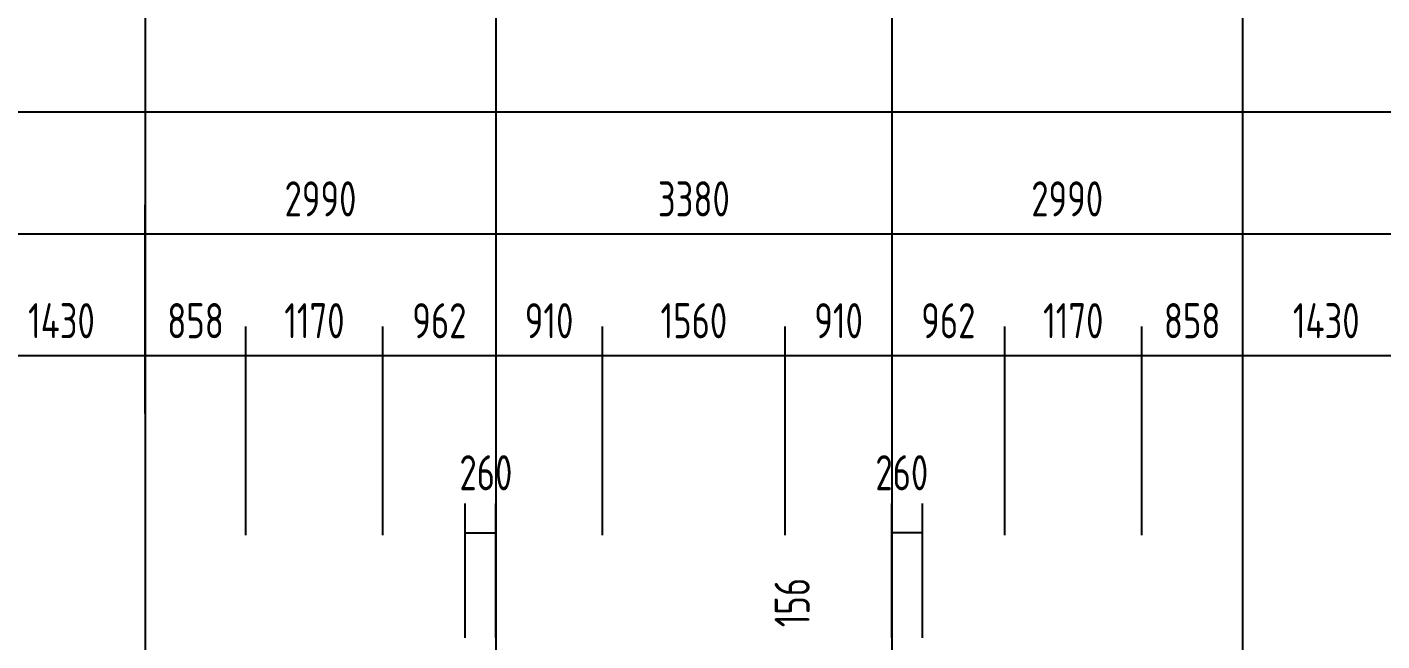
# Model space of a CAD drawing. Extents: x -726032 to 135930, y -151624 to 587044.
# Drawn here: x -378925 to -367367, y 485813 to 491054 of the extents above; entities that cross this region are included whole.
import ezdxf

# ---------------------------------------------------------------- set-up
doc = ezdxf.new("R2010")
doc.units = 0
doc.header["$LTSCALE"] = 1000
doc.header["$MEASUREMENT"] = 0
doc.linetypes.add('DOTE', pattern=[2.42, 2, -0.2, 0.02, -0.2])
doc.layers.get('DEFPOINTS').update_dxf_attribs({"color": 1, "linetype": 'CONTINUOUS'})
for name, color, linetype in [('AXIS', 245, 'CONTINUOUS'), ('DOTE', 8, 'DOTE'), ('PUB_DIM', 245, 'CONTINUOUS')]:
    doc.layers.add(name, color=color, linetype=linetype)
doc.styles.add('DIM_FONT', font='isocp.shx', dxfattribs={"width": 0.8})
doc.dimstyles.new('AXIS', dxfattribs={"dimtxt": 300, "dimasz": 1, "dimexe": 250, "dimexo": 300, "dimgap": 150, "dimtad": 1, "dimdec": 0, "dimzin": 0, "dimdsep": 46, "dimtxsty": 'DIM_FONT', "dimcen": 0.09, "dimse1": 1, "dimse2": 1, "dimclrt": 142, "dimadec": 0, "dimazin": 0, "dimtfac": 1, "dimtdec": 0, "dimtix": 1, "dimtmove": 2, "dimatfit": 3, "dimfxl": 1, "dimtolj": 1, "dimtzin": 0, "dimarcsym": 0})
doc.dimstyles.new('DIMA', dxfattribs={"dimtxt": 300, "dimasz": 1, "dimexe": 250, "dimexo": 300, "dimgap": 150, "dimtad": 1, "dimdec": 0, "dimzin": 0, "dimdsep": 46, "dimtxsty": 'DIM_FONT', "dimcen": 0.09, "dimse1": 1, "dimclrt": 142, "dimadec": 0, "dimazin": 0, "dimtfac": 1, "dimtdec": 0, "dimtix": 1, "dimtmove": 2, "dimatfit": 3, "dimfxl": 1, "dimtolj": 1, "dimtzin": 0, "dimarcsym": 0})
doc.dimstyles.new('DIMB', dxfattribs={"dimtxt": 300, "dimasz": 1, "dimexe": 250, "dimexo": 300, "dimgap": 150, "dimtad": 1, "dimdec": 0, "dimzin": 0, "dimdsep": 46, "dimtxsty": 'DIM_FONT', "dimcen": 0.09, "dimse2": 1, "dimclrt": 142, "dimadec": 0, "dimazin": 0, "dimtfac": 1, "dimtdec": 0, "dimtix": 1, "dimtmove": 2, "dimatfit": 3, "dimfxl": 1, "dimtolj": 1, "dimtzin": 0, "dimarcsym": 0})
doc.dimstyles.new('DIMN', dxfattribs={"dimtxt": 300, "dimasz": 1, "dimexe": 250, "dimexo": 300, "dimgap": 150, "dimtad": 1, "dimdec": 0, "dimzin": 0, "dimdsep": 46, "dimtxsty": 'DIM_FONT', "dimcen": 0.09, "dimclrt": 142, "dimadec": 0, "dimazin": 0, "dimtfac": 1, "dimtdec": 0, "dimtix": 1, "dimtmove": 2, "dimatfit": 3, "dimfxl": 1, "dimtolj": 1, "dimtzin": 0, "dimarcsym": 0})

# ---------------------------------------------------------------- blocks, each defined once
blk = doc.blocks.new('*D505')
at = {"layer": 'AXIS', "color": 0, "lineweight": -2, "transparency": 16777216}
for p, q in [((-384703, 487756), (-384703, 490577)), ((-316024, 487756), (-316024, 490577)), ((-316025, 490327), (-384702, 490327))]:
    blk.add_line(p, q, dxfattribs=at)
at = {"layer": 'AXIS', "color": 0, "transparency": 16777216}
for points in [[(-384702, 490328), (-384702, 490327), (-384703, 490327)], [(-316025, 490328), (-316025, 490327), (-316024, 490327)]]:
    blk.add_solid(points, dxfattribs=at)
at = {"layer": 'DEFPOINTS', "color": 0, "transparency": 16777216}
for p in [(-384703, 490327), (-384703, 487456), (-316024, 487456)]:
    blk.add_point(p, dxfattribs=at)
at = {"layer": 'AXIS', "color": 142, "transparency": 16777216, "insert": (-350363, 490627), "char_height": 300, "attachment_point": 5, "style": 'DIM_FONT'}
blk.add_mtext('\\A1;68679', dxfattribs=at)
blk = doc.blocks.new('*D3184')
at = {"layer": 'AXIS', "color": 0, "lineweight": -2, "transparency": 16777216}
blk.add_line((-371548, 489287), (-374926, 489287), dxfattribs=at)
at = {"layer": 'AXIS', "color": 0, "transparency": 16777216}
for points in [[(-374926, 489288), (-374926, 489287), (-374927, 489287)], [(-371548, 489288), (-371548, 489287), (-371547, 489287)]]:
    blk.add_solid(points, dxfattribs=at)
at = {"layer": 'DEFPOINTS', "color": 0, "transparency": 16777216}
for p in [(-374927, 489287), (-374927, 487456), (-371547, 487456)]:
    blk.add_point(p, dxfattribs=at)
at = {"layer": 'AXIS', "color": 142, "transparency": 16777216, "insert": (-373237, 489587), "char_height": 300, "attachment_point": 5, "style": 'DIM_FONT'}
blk.add_mtext('\\A1;3380', dxfattribs=at)
blk = doc.blocks.new('*D3569')
at = {"layer": 'DEFPOINTS', "color": 0, "transparency": 16777216}
for p in [(-374927, 488247), (-374927, 486416), (-374017, 486416)]:
    blk.add_point(p, dxfattribs=at)
at = {"layer": 'PUB_DIM', "color": 0, "lineweight": -2, "transparency": 16777216}
for p, q in [((-374017, 486716), (-374017, 488497)), ((-374018, 488247), (-374926, 488247))]:
    blk.add_line(p, q, dxfattribs=at)
at = {"layer": 'PUB_DIM', "color": 0, "transparency": 16777216}
for points in [[(-374926, 488248), (-374926, 488247), (-374927, 488247)], [(-374018, 488248), (-374018, 488247), (-374017, 488247)]]:
    blk.add_solid(points, dxfattribs=at)
at = {"layer": 'PUB_DIM', "color": 142, "transparency": 16777216, "insert": (-374472, 488547), "char_height": 300, "attachment_point": 5, "style": 'DIM_FONT'}
blk.add_mtext('\\A1;910', dxfattribs=at)
blk = doc.blocks.new('*D3195')
at = {"layer": 'AXIS', "color": 0, "lineweight": -2, "transparency": 16777216}
blk.add_line((-374928, 489287), (-377916, 489287), dxfattribs=at)
at = {"layer": 'AXIS', "color": 0, "transparency": 16777216}
for points in [[(-377916, 489288), (-377916, 489287), (-377917, 489287)], [(-374928, 489288), (-374928, 489287), (-374927, 489287)]]:
    blk.add_solid(points, dxfattribs=at)
at = {"layer": 'DEFPOINTS', "color": 0, "transparency": 16777216}
for p in [(-377917, 489287), (-377917, 487456), (-374927, 487456)]:
    blk.add_point(p, dxfattribs=at)
at = {"layer": 'AXIS', "color": 142, "transparency": 16777216, "insert": (-376422, 489587), "char_height": 300, "attachment_point": 5, "style": 'DIM_FONT'}
blk.add_mtext('\\A1;2990', dxfattribs=at)
blk = doc.blocks.new('*D558')
at = {"layer": 'DEFPOINTS', "color": 0, "transparency": 16777216}
for p in [(-377059, 488247), (-377059, 486416), (-375889, 486416)]:
    blk.add_point(p, dxfattribs=at)
at = {"layer": 'PUB_DIM', "color": 0, "lineweight": -2, "transparency": 16777216}
for p, q in [((-377059, 486716), (-377059, 488497)), ((-375889, 486716), (-375889, 488497)), ((-375890, 488247), (-377058, 488247))]:
    blk.add_line(p, q, dxfattribs=at)
at = {"layer": 'PUB_DIM', "color": 0, "transparency": 16777216}
for points in [[(-377058, 488248), (-377058, 488247), (-377059, 488247)], [(-375890, 488248), (-375890, 488247), (-375889, 488247)]]:
    blk.add_solid(points, dxfattribs=at)
at = {"layer": 'PUB_DIM', "color": 142, "transparency": 16777216, "insert": (-376474, 488547), "char_height": 300, "attachment_point": 5, "style": 'DIM_FONT'}
blk.add_mtext('\\A1;1170', dxfattribs=at)
blk = doc.blocks.new('*D3575')
at = {"layer": 'DEFPOINTS', "color": 0, "transparency": 16777216}
for p in [(-377917, 488247), (-377917, 486416), (-377059, 486416)]:
    blk.add_point(p, dxfattribs=at)
at = {"layer": 'PUB_DIM', "color": 0, "lineweight": -2, "transparency": 16777216}
for p, q in [((-377059, 486716), (-377059, 488497)), ((-377060, 488247), (-377916, 488247))]:
    blk.add_line(p, q, dxfattribs=at)
at = {"layer": 'PUB_DIM', "color": 0, "transparency": 16777216}
for points in [[(-377916, 488248), (-377916, 488247), (-377917, 488247)], [(-377060, 488248), (-377060, 488247), (-377059, 488247)]]:
    blk.add_solid(points, dxfattribs=at)
at = {"layer": 'PUB_DIM', "color": 142, "transparency": 16777216, "insert": (-377488, 488547), "char_height": 300, "attachment_point": 5, "style": 'DIM_FONT'}
blk.add_mtext('\\A1;858', dxfattribs=at)
blk = doc.blocks.new('*D559')
at = {"layer": 'DEFPOINTS', "color": 0, "transparency": 16777216}
for p in [(-374927, 486735), (-375187, 485540), (-374927, 485540)]:
    blk.add_point(p, dxfattribs=at)
at = {"layer": 'PUB_DIM', "color": 0, "lineweight": -2, "transparency": 16777216}
for p, q in [((-375187, 485840), (-375187, 486985)), ((-374927, 485840), (-374927, 486985)), ((-375188, 486735), (-375189, 486735)), ((-375187, 486735), (-374927, 486735)), ((-374926, 486735), (-374925, 486735))]:
    blk.add_line(p, q, dxfattribs=at)
at = {"layer": 'PUB_DIM', "color": 0, "transparency": 16777216}
for points in [[(-375188, 486735), (-375188, 486735), (-375187, 486735)], [(-374926, 486735), (-374926, 486735), (-374927, 486735)]]:
    blk.add_solid(points, dxfattribs=at)
at = {"layer": 'PUB_DIM', "color": 142, "transparency": 16777216, "insert": (-375011, 487249), "char_height": 300, "attachment_point": 5, "style": 'DIM_FONT'}
blk.add_mtext('\\A1;260', dxfattribs=at)
blk = doc.blocks.new('*D1766')
at = {"layer": 'DEFPOINTS', "color": 0, "transparency": 16777216}
for p in [(-375889, 488247), (-375889, 486416), (-374927, 486416)]:
    blk.add_point(p, dxfattribs=at)
at = {"layer": 'PUB_DIM', "color": 0, "lineweight": -2, "transparency": 16777216}
for p, q in [((-375889, 486716), (-375889, 488497)), ((-374928, 488247), (-375888, 488247))]:
    blk.add_line(p, q, dxfattribs=at)
at = {"layer": 'PUB_DIM', "color": 0, "transparency": 16777216}
for points in [[(-375888, 488248), (-375888, 488247), (-375889, 488247)], [(-374928, 488248), (-374928, 488247), (-374927, 488247)]]:
    blk.add_solid(points, dxfattribs=at)
at = {"layer": 'PUB_DIM', "color": 142, "transparency": 16777216, "insert": (-375408, 488547), "char_height": 300, "attachment_point": 5, "style": 'DIM_FONT'}
blk.add_mtext('\\A1;962', dxfattribs=at)
blk = doc.blocks.new('*D3576')
at = {"layer": 'AXIS', "color": 0, "lineweight": -2, "transparency": 16777216}
for p, q in [((-377917, 487756), (-377917, 489537)), ((-377918, 489287), (-384546, 489287))]:
    blk.add_line(p, q, dxfattribs=at)
at = {"layer": 'AXIS', "color": 0, "transparency": 16777216}
for points in [[(-384546, 489288), (-384546, 489287), (-384547, 489287)], [(-377918, 489288), (-377918, 489287), (-377917, 489287)]]:
    blk.add_solid(points, dxfattribs=at)
at = {"layer": 'DEFPOINTS', "color": 0, "transparency": 16777216}
for p in [(-384547, 489287), (-384547, 487456), (-377917, 487456)]:
    blk.add_point(p, dxfattribs=at)
at = {"layer": 'AXIS', "color": 142, "transparency": 16777216, "insert": (-381232, 489587), "char_height": 300, "attachment_point": 5, "style": 'DIM_FONT'}
blk.add_mtext('\\A1;6630', dxfattribs=at)
blk = doc.blocks.new('*D1768')
at = {"layer": 'DEFPOINTS', "color": 0, "transparency": 16777216}
for p in [(-379347, 488247), (-379347, 486416), (-377917, 486416)]:
    blk.add_point(p, dxfattribs=at)
at = {"layer": 'PUB_DIM', "color": 0, "lineweight": -2, "transparency": 16777216}
for p, q in [((-379347, 486716), (-379347, 488497)), ((-377918, 488247), (-379346, 488247))]:
    blk.add_line(p, q, dxfattribs=at)
at = {"layer": 'PUB_DIM', "color": 0, "transparency": 16777216}
for points in [[(-379346, 488248), (-379346, 488247), (-379347, 488247)], [(-377918, 488248), (-377918, 488247), (-377917, 488247)]]:
    blk.add_solid(points, dxfattribs=at)
at = {"layer": 'PUB_DIM', "color": 142, "transparency": 16777216, "insert": (-378632, 488547), "char_height": 300, "attachment_point": 5, "style": 'DIM_FONT'}
blk.add_mtext('\\A1;1430', dxfattribs=at)
blk = doc.blocks.new('*D1898')
at = {"layer": 'DEFPOINTS', "color": 0, "transparency": 16777216}
for p in [(-369415, 488247), (-369415, 486416), (-368557, 486416)]:
    blk.add_point(p, dxfattribs=at)
at = {"layer": 'PUB_DIM', "color": 0, "lineweight": -2, "transparency": 16777216}
for p, q in [((-369415, 486716), (-369415, 488497)), ((-368558, 488247), (-369414, 488247))]:
    blk.add_line(p, q, dxfattribs=at)
at = {"layer": 'PUB_DIM', "color": 0, "transparency": 16777216}
for points in [[(-369414, 488248), (-369414, 488247), (-369415, 488247)], [(-368558, 488248), (-368558, 488247), (-368557, 488247)]]:
    blk.add_solid(points, dxfattribs=at)
at = {"layer": 'PUB_DIM', "color": 142, "transparency": 16777216, "insert": (-368986, 488547), "char_height": 300, "attachment_point": 5, "style": 'DIM_FONT'}
blk.add_mtext('\\A1;858', dxfattribs=at)
blk = doc.blocks.new('*D3605')
at = {"layer": 'DEFPOINTS', "color": 0, "transparency": 16777216}
for p in [(-368557, 488247), (-368557, 486416), (-367127, 486416)]:
    blk.add_point(p, dxfattribs=at)
at = {"layer": 'PUB_DIM', "color": 0, "lineweight": -2, "transparency": 16777216}
for p, q in [((-367127, 486716), (-367127, 488497)), ((-367128, 488247), (-368556, 488247))]:
    blk.add_line(p, q, dxfattribs=at)
at = {"layer": 'PUB_DIM', "color": 0, "transparency": 16777216}
for points in [[(-368556, 488248), (-368556, 488247), (-368557, 488247)], [(-367128, 488248), (-367128, 488247), (-367127, 488247)]]:
    blk.add_solid(points, dxfattribs=at)
at = {"layer": 'PUB_DIM', "color": 142, "transparency": 16777216, "insert": (-367842, 488547), "char_height": 300, "attachment_point": 5, "style": 'DIM_FONT'}
blk.add_mtext('\\A1;1430', dxfattribs=at)
blk = doc.blocks.new('*D3216')
at = {"layer": 'AXIS', "color": 0, "lineweight": -2, "transparency": 16777216}
blk.add_line((-361928, 489287), (-368556, 489287), dxfattribs=at)
at = {"layer": 'AXIS', "color": 0, "transparency": 16777216}
for points in [[(-368556, 489288), (-368556, 489287), (-368557, 489287)], [(-361928, 489288), (-361928, 489287), (-361927, 489287)]]:
    blk.add_solid(points, dxfattribs=at)
at = {"layer": 'DEFPOINTS', "color": 0, "transparency": 16777216}
for p in [(-368557, 489287), (-368557, 487456), (-361927, 487456)]:
    blk.add_point(p, dxfattribs=at)
at = {"layer": 'AXIS', "color": 142, "transparency": 16777216, "insert": (-365242, 489587), "char_height": 300, "attachment_point": 5, "style": 'DIM_FONT'}
blk.add_mtext('\\A1;6630', dxfattribs=at)
blk = doc.blocks.new('*D670')
at = {"layer": 'DEFPOINTS', "color": 0, "transparency": 16777216}
for p in [(-371547, 486735), (-371547, 485540), (-371287, 485540)]:
    blk.add_point(p, dxfattribs=at)
at = {"layer": 'PUB_DIM', "color": 0, "lineweight": -2, "transparency": 16777216}
for p, q in [((-371547, 485840), (-371547, 486985)), ((-371287, 485840), (-371287, 486985)), ((-371548, 486735), (-371549, 486735)), ((-371287, 486735), (-371547, 486735)), ((-371286, 486735), (-371285, 486735))]:
    blk.add_line(p, q, dxfattribs=at)
at = {"layer": 'PUB_DIM', "color": 0, "transparency": 16777216}
for points in [[(-371548, 486735), (-371548, 486735), (-371547, 486735)], [(-371286, 486735), (-371286, 486735), (-371287, 486735)]]:
    blk.add_solid(points, dxfattribs=at)
at = {"layer": 'PUB_DIM', "color": 142, "transparency": 16777216, "insert": (-371463, 487249), "char_height": 300, "attachment_point": 5, "style": 'DIM_FONT'}
blk.add_mtext('\\A1;260', dxfattribs=at)
blk = doc.blocks.new('*D1899')
at = {"layer": 'DEFPOINTS', "color": 0, "transparency": 16777216}
for p in [(-372457, 488247), (-372457, 486416), (-371547, 486416)]:
    blk.add_point(p, dxfattribs=at)
at = {"layer": 'PUB_DIM', "color": 0, "lineweight": -2, "transparency": 16777216}
for p, q in [((-372457, 486716), (-372457, 488497)), ((-371548, 488247), (-372456, 488247))]:
    blk.add_line(p, q, dxfattribs=at)
at = {"layer": 'PUB_DIM', "color": 0, "transparency": 16777216}
for points in [[(-372456, 488248), (-372456, 488247), (-372457, 488247)], [(-371548, 488248), (-371548, 488247), (-371547, 488247)]]:
    blk.add_solid(points, dxfattribs=at)
at = {"layer": 'PUB_DIM', "color": 142, "transparency": 16777216, "insert": (-372002, 488547), "char_height": 300, "attachment_point": 5, "style": 'DIM_FONT'}
blk.add_mtext('\\A1;910', dxfattribs=at)
blk = doc.blocks.new('*D671')
at = {"layer": 'DEFPOINTS', "color": 0, "transparency": 16777216}
for p in [(-374017, 488247), (-374017, 486416), (-372457, 486416)]:
    blk.add_point(p, dxfattribs=at)
at = {"layer": 'PUB_DIM', "color": 0, "lineweight": -2, "transparency": 16777216}
for p, q in [((-374017, 486716), (-374017, 488497)), ((-372457, 486716), (-372457, 488497)), ((-372458, 488247), (-374016, 488247))]:
    blk.add_line(p, q, dxfattribs=at)
at = {"layer": 'PUB_DIM', "color": 0, "transparency": 16777216}
for points in [[(-374016, 488248), (-374016, 488247), (-374017, 488247)], [(-372458, 488248), (-372458, 488247), (-372457, 488247)]]:
    blk.add_solid(points, dxfattribs=at)
at = {"layer": 'PUB_DIM', "color": 142, "transparency": 16777216, "insert": (-373237, 488547), "char_height": 300, "attachment_point": 5, "style": 'DIM_FONT'}
blk.add_mtext('\\A1;1560', dxfattribs=at)
blk = doc.blocks.new('*D3218')
at = {"layer": 'DEFPOINTS', "color": 0, "transparency": 16777216}
for p in [(-370709, 485540), (-372009, 485384), (-370709, 485384)]:
    blk.add_point(p, dxfattribs=at)
at = {"layer": 'PUB_DIM', "color": 0, "lineweight": -2, "transparency": 16777216}
for p, q in [((-372009, 485541), (-372009, 485542)), ((-372009, 485540), (-372009, 485384)), ((-372009, 485383), (-372009, 485382))]:
    blk.add_line(p, q, dxfattribs=at)
at = {"layer": 'PUB_DIM', "color": 0, "transparency": 16777216}
for points in [[(-372009, 485541), (-372008, 485541), (-372009, 485540)], [(-372009, 485383), (-372008, 485383), (-372009, 485384)]]:
    blk.add_solid(points, dxfattribs=at)
at = {"layer": 'PUB_DIM', "color": 142, "transparency": 16777216, "insert": (-372399, 486141), "char_height": 300, "attachment_point": 5, "rotation": 90, "style": 'DIM_FONT'}
blk.add_mtext('\\A1;156', dxfattribs=at)
blk = doc.blocks.new('*D3606')
at = {"layer": 'DEFPOINTS', "color": 0, "transparency": 16777216}
for p in [(-371547, 488247), (-371547, 486416), (-370585, 486416)]:
    blk.add_point(p, dxfattribs=at)
at = {"layer": 'PUB_DIM', "color": 0, "lineweight": -2, "transparency": 16777216}
for p, q in [((-370585, 486716), (-370585, 488497)), ((-370586, 488247), (-371546, 488247))]:
    blk.add_line(p, q, dxfattribs=at)
at = {"layer": 'PUB_DIM', "color": 0, "transparency": 16777216}
for points in [[(-371546, 488248), (-371546, 488247), (-371547, 488247)], [(-370586, 488248), (-370586, 488247), (-370585, 488247)]]:
    blk.add_solid(points, dxfattribs=at)
at = {"layer": 'PUB_DIM', "color": 142, "transparency": 16777216, "insert": (-371066, 488547), "char_height": 300, "attachment_point": 5, "style": 'DIM_FONT'}
blk.add_mtext('\\A1;962', dxfattribs=at)
blk = doc.blocks.new('*D3219')
at = {"layer": 'AXIS', "color": 0, "lineweight": -2, "transparency": 16777216}
blk.add_line((-368558, 489287), (-371546, 489287), dxfattribs=at)
at = {"layer": 'AXIS', "color": 0, "transparency": 16777216}
for points in [[(-371546, 489288), (-371546, 489287), (-371547, 489287)], [(-368558, 489288), (-368558, 489287), (-368557, 489287)]]:
    blk.add_solid(points, dxfattribs=at)
at = {"layer": 'DEFPOINTS', "color": 0, "transparency": 16777216}
for p in [(-371547, 489287), (-371547, 487456), (-368557, 487456)]:
    blk.add_point(p, dxfattribs=at)
at = {"layer": 'AXIS', "color": 142, "transparency": 16777216, "insert": (-370052, 489587), "char_height": 300, "attachment_point": 5, "style": 'DIM_FONT'}
blk.add_mtext('\\A1;2990', dxfattribs=at)
blk = doc.blocks.new('*D672')
at = {"layer": 'DEFPOINTS', "color": 0, "transparency": 16777216}
for p in [(-370585, 488247), (-370585, 486416), (-369415, 486416)]:
    blk.add_point(p, dxfattribs=at)
at = {"layer": 'PUB_DIM', "color": 0, "lineweight": -2, "transparency": 16777216}
for p, q in [((-370585, 486716), (-370585, 488497)), ((-369415, 486716), (-369415, 488497)), ((-369416, 488247), (-370584, 488247))]:
    blk.add_line(p, q, dxfattribs=at)
at = {"layer": 'PUB_DIM', "color": 0, "transparency": 16777216}
for points in [[(-370584, 488248), (-370584, 488247), (-370585, 488247)], [(-369416, 488248), (-369416, 488247), (-369415, 488247)]]:
    blk.add_solid(points, dxfattribs=at)
at = {"layer": 'PUB_DIM', "color": 142, "transparency": 16777216, "insert": (-370000, 488547), "char_height": 300, "attachment_point": 5, "style": 'DIM_FONT'}
blk.add_mtext('\\A1;1170', dxfattribs=at)

msp = doc.modelspace()

# ---------------------------------------------------------------- linework, layer by layer
at = {"layer": 'AXIS'}
for p, q in [((-377916.9, 491627.3), (-377916.9, 487455.9)), ((-374926.9, 491627.3), (-374926.9, 487455.9)), ((-371546.9, 491627.3), (-371546.9, 487455.9)), ((-368556.9, 491627.3), (-368556.9, 487455.9))]:
    msp.add_line(p, q, dxfattribs=at)
at = {"layer": 'DOTE'}
for p, q in [((-377916.9, 487455.9), (-377916.9, 459611.9)), ((-374926.9, 487455.9), (-374926.9, 474984)), ((-371546.9, 487455.9), (-371546.9, 474984)), ((-368556.9, 487455.9), (-368556.9, 459611.9))]:
    msp.add_line(p, q, dxfattribs=at)

# ---------------------------------------------------------------- dimensions: what is measured, and where the dimension line sits
at = {"layer": 'AXIS'}
dim = msp.add_aligned_dim(p1=(-316023.9, 487455.9), p2=(-384702.9, 487455.9), distance=-2871.4, dimstyle='DIMN', dxfattribs=at)
dim.commit()
dim.dimension.update_dxf_attribs({"geometry": '*D505', "text_midpoint": (-350363.4, 490627.3)})
for base, p1, p2, dimstyle, picture, middle in [((-384546.9, 489287.3), (-377916.9, 487455.9), (-384546.9, 487455.9), 'DIMB', '*D3576', (-381231.9, 489587.3)), ((-377916.9, 489287.3), (-374926.9, 487455.9), (-377916.9, 487455.9), 'AXIS', '*D3195', (-376421.9, 489587.4)), ((-374926.9, 489287.3), (-371546.9, 487455.9), (-374926.9, 487455.9), 'AXIS', '*D3184', (-373236.9, 489587.3)), ((-371546.9, 489287.3), (-368556.9, 487455.9), (-371546.9, 487455.9), 'AXIS', '*D3219', (-370051.9, 489587.4)), ((-368556.9, 489287.3), (-361926.9, 487455.9), (-368556.9, 487455.9), 'AXIS', '*D3216', (-365241.9, 489587.3))]:
    dim = msp.add_linear_dim(base=base, p1=p1, p2=p2, dimstyle=dimstyle, dxfattribs=at)
    dim.commit()
    dim.dimension.update_dxf_attribs({"geometry": picture, "text_midpoint": middle})
at = {"layer": 'PUB_DIM'}
for base, p1, p2, dimstyle, picture, middle in [((-379346.9, 488247.3), (-377916.9, 486415.9), (-379346.9, 486415.9), 'DIMA', '*D1768', (-378631.9, 488547.3)), ((-377916.9, 488247.3), (-377058.9, 486415.9), (-377916.9, 486415.9), 'DIMB', '*D3575', (-377487.9, 488547.3)), ((-377058.9, 488247.3), (-375888.9, 486415.9), (-377058.9, 486415.9), 'DIMN', '*D558', (-376473.9, 488547.3)), ((-375888.9, 488247.3), (-374926.9, 486415.9), (-375888.9, 486415.9), 'DIMA', '*D1766', (-375407.9, 488547.4)), ((-374926.9, 488247.3), (-374016.9, 486415.9), (-374926.9, 486415.9), 'DIMB', '*D3569', (-374471.9, 488547.3)), ((-374016.9, 488247.3), (-372456.9, 486415.9), (-374016.9, 486415.9), 'DIMN', '*D671', (-373236.9, 488547.3)), ((-372456.9, 488247.3), (-371546.9, 486415.9), (-372456.9, 486415.9), 'DIMA', '*D1899', (-372001.9, 488547.3)), ((-371546.9, 488247.3), (-370584.9, 486415.9), (-371546.9, 486415.9), 'DIMB', '*D3606', (-371065.9, 488547.4)), ((-370584.9, 488247.3), (-369414.9, 486415.9), (-370584.9, 486415.9), 'DIMN', '*D672', (-369999.9, 488547.3)), ((-369414.9, 488247.3), (-368556.9, 486415.9), (-369414.9, 486415.9), 'DIMA', '*D1898', (-368985.9, 488547.3)), ((-368556.9, 488247.3), (-367126.9, 486415.9), (-368556.9, 486415.9), 'DIMB', '*D3605', (-367841.9, 488547.3))]:
    dim = msp.add_linear_dim(base=base, p1=p1, p2=p2, dimstyle=dimstyle, dxfattribs=at)
    dim.commit()
    dim.dimension.update_dxf_attribs({"geometry": picture, "text_midpoint": middle})
for base, p1, p2, angle, dimstyle, picture, middle, dimtype in [((-374926.9, 486734.7), (-375186.9, 485540), (-374926.9, 485540), 180, 'DIMN', '*D559', (-375010.9, 487249.3), 160), ((-371546.9, 486734.7), (-371286.9, 485540), (-371546.9, 485540), 180, 'DIMN', '*D670', (-371462.8, 487249.3), 160), ((-372008.6, 485384), (-370708.6, 485540), (-370708.6, 485384), 270, 'AXIS', '*D3218', (-372398.6, 486140.8), 161)]:
    dim = msp.add_linear_dim(base=base, p1=p1, p2=p2, angle=angle, dimstyle=dimstyle, dxfattribs=at)
    dim.commit()
    dim.dimension.update_dxf_attribs({"geometry": picture, "text_midpoint": middle, "dimtype": dimtype})

doc.saveas('drawing.dxf')
